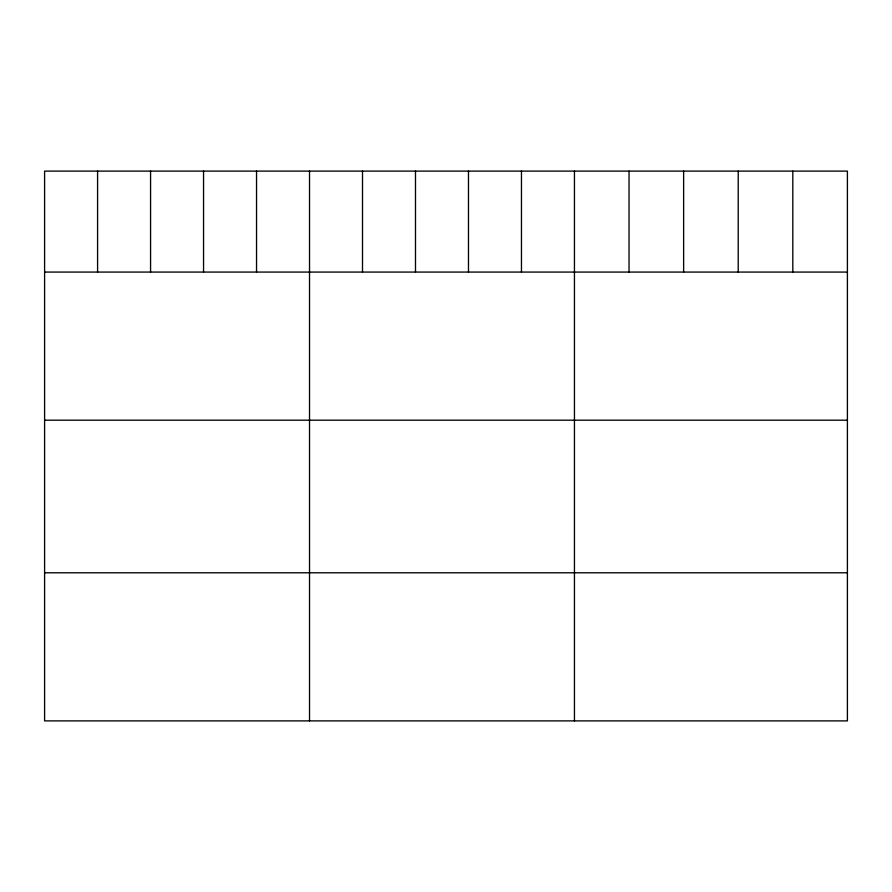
<?xml version="1.0" encoding="UTF-8"?>
<svg xmlns="http://www.w3.org/2000/svg" width="892" height="892" viewBox="0 0 892 892"><rect width="100%" height="100%" fill="white"/><g stroke="black" fill="none" stroke-linecap="round" stroke-linejoin="round"><path stroke-width="1.34" d="M847.4 272.071L847.4 720.892L44.6 720.892L44.6 171.108L847.4 171.108L847.4 272.071L44.6 272.071M44.6 420.188L847.4 420.188M44.6 572.787L847.4 572.787M792.81 171.108L792.81 272.071M738.219 171.108L738.219 272.071M683.629 171.108L683.629 272.071M629.038 171.108L629.038 272.071M574.448 171.108L574.448 720.892M521.463 171.108L521.463 272.071M468.478 171.108L468.478 272.071M415.494 171.108L415.494 272.071M362.509 171.108L362.509 272.071M309.524 171.108L309.524 720.892M256.539 171.108L256.539 272.071M203.554 171.108L203.554 272.071M150.57 171.108L150.57 272.071M97.585 171.108L97.585 272.071"/></g></svg>
